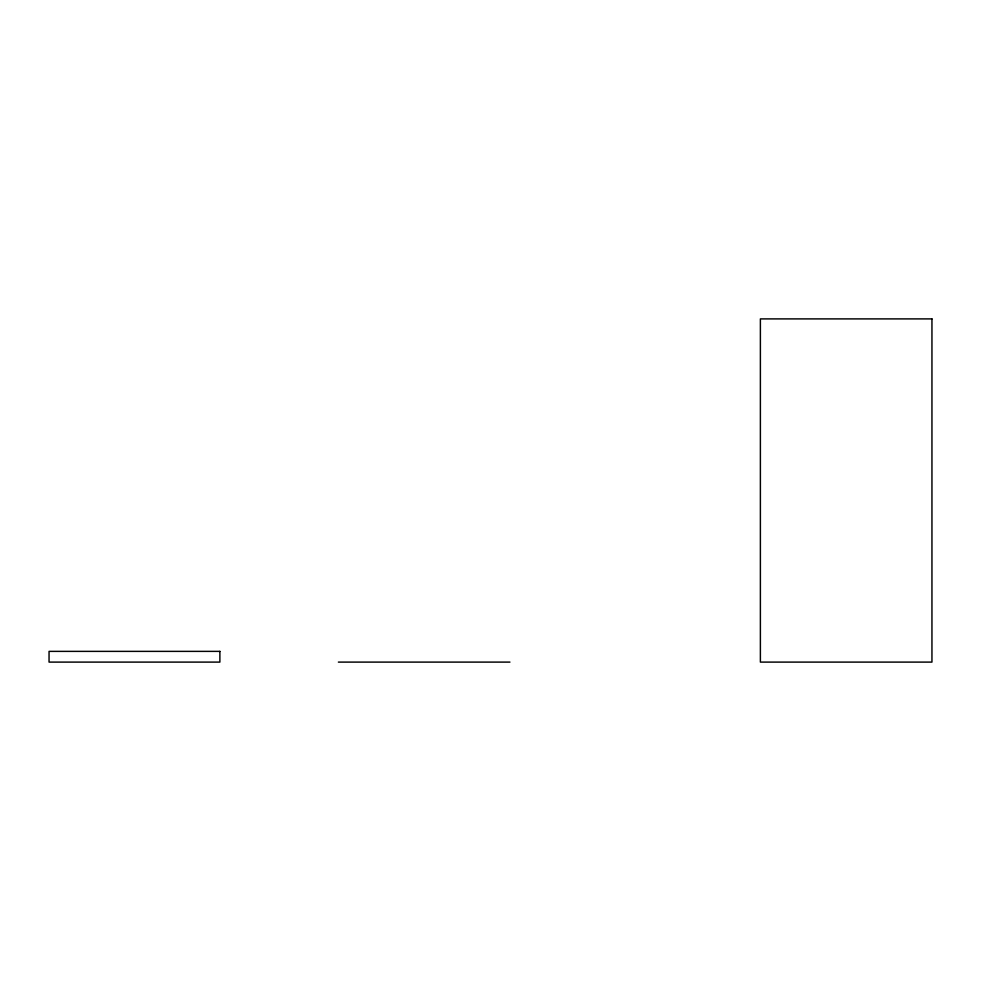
<?xml version="1.0" encoding="UTF-8"?>
<svg xmlns="http://www.w3.org/2000/svg" width="981" height="981" viewBox="0 0 981 981"><rect width="100%" height="100%" fill="white"/><g stroke="black" fill="none" stroke-linecap="round" stroke-linejoin="round"><path stroke-width="1.47" d="M338.384 662.101L509.948 662.101M931.95 318.899L760.385 318.899L760.385 662.101L931.95 662.101L931.95 318.899M219.879 651.372L49.05 651.372L49.05 662.101L219.879 662.101L219.879 651.372"/></g></svg>
